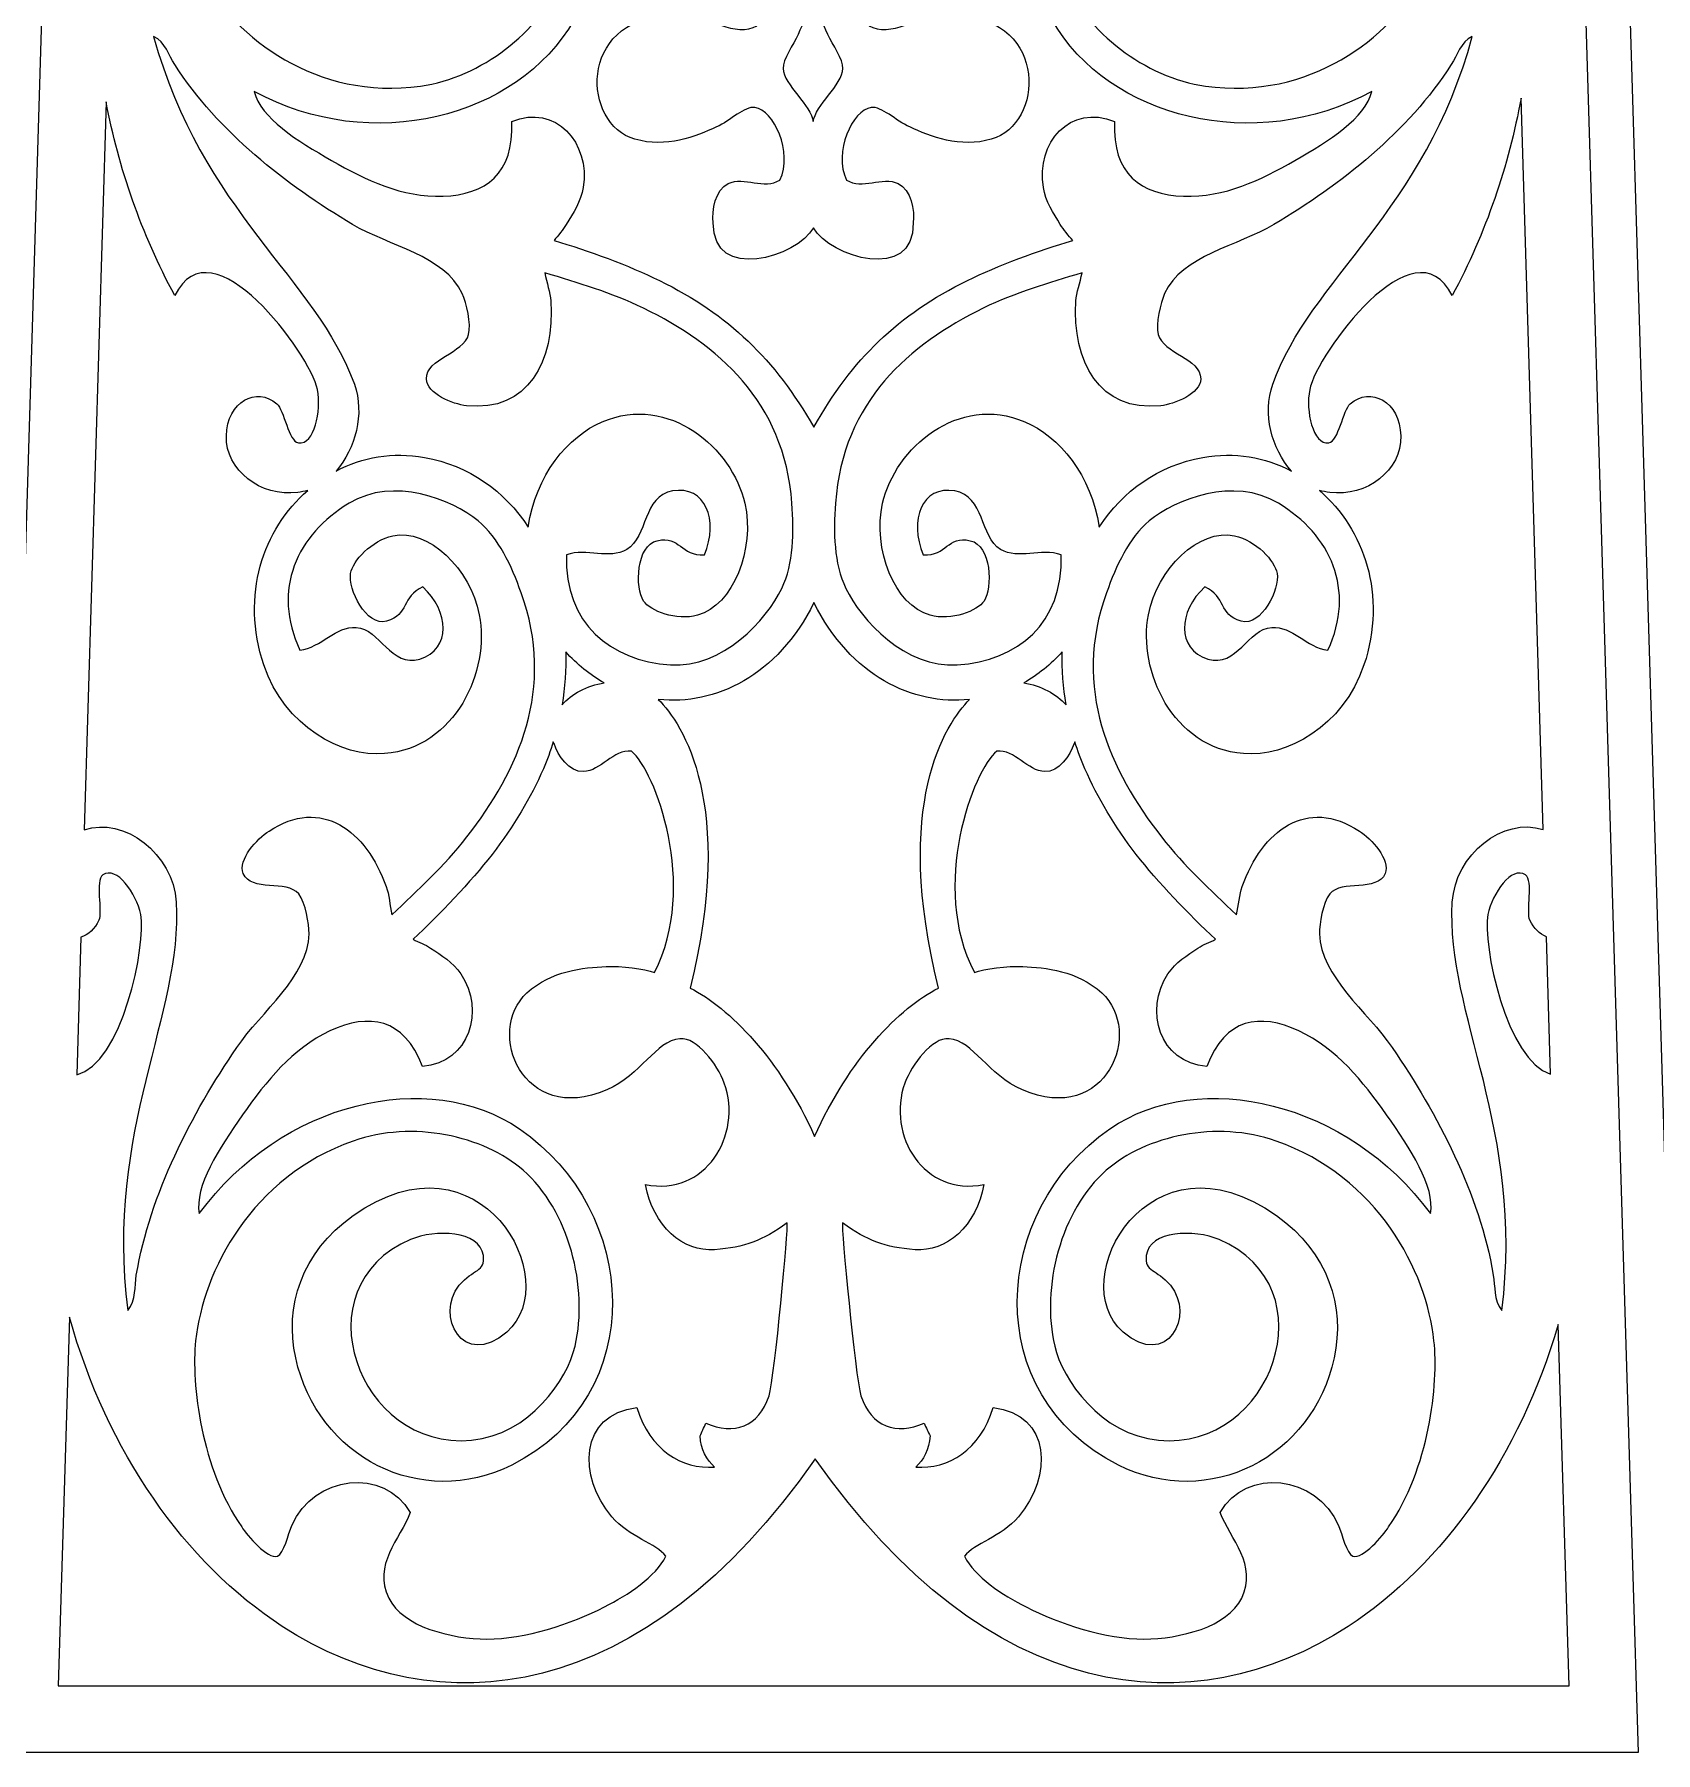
# Model space of a CAD drawing. Header units: millimetres. Extents: x -450 to 450, y -635 to 635.
# Drawn here: x -233.4 to -160.7, y 430.1 to 507.1 of the extents above; entities that cross this region are included whole.
import ezdxf

# ---------------------------------------------------------------- set-up
doc = ezdxf.new("R2010")
doc.units = ezdxf.units.MM
doc.header["$MEASUREMENT"] = 0
doc.layers.add('Camada 1', color=7, linetype='Continuous')

msp = doc.modelspace()

# ---------------------------------------------------------------- linework, layer by layer
at = {"layer": 'Camada 1', "color": 250, "lineweight": 20}
for points, knots in [([(-305.2894, 630.1801), (-305.2894, 630.1801), (-299.2439, 430.1057), (-299.2439, 430.1057), (-299.2439, 430.1057), (-299.2439, 430.1057), (-237.4341, 430.1057), (-237.4341, 430.1057), (-237.4341, 430.1057), (-237.4341, 430.1057), (-231.3886, 630.1801), (-231.3886, 630.1801), (-231.3886, 630.1801), (-231.3886, 630.1801), (-305.2894, 630.1801), (-305.2894, 630.1801)], [0, 0, 0, 0, 0.2, 0.2, 0.2, 0.2, 0.4, 0.4, 0.4, 0.4, 0.6, 0.6, 0.6, 0.6, 1, 1, 1, 1]), ([(-161.5333, 430.1057), (-161.5333, 430.1057), (-167.5788, 630.1801), (-167.5788, 630.1801), (-167.5788, 630.1801), (-167.5788, 630.1801), (-229.3886, 630.1801), (-229.3886, 630.1801), (-229.3886, 630.1801), (-229.3886, 630.1801), (-235.4341, 430.1057), (-235.4341, 430.1057), (-235.4341, 430.1057), (-235.4341, 430.1057), (-161.5333, 430.1057), (-161.5333, 430.1057)], [0, 0, 0, 0, 0.2, 0.2, 0.2, 0.2, 0.4, 0.4, 0.4, 0.4, 0.6, 0.6, 0.6, 0.6, 1, 1, 1, 1]), ([(-165.5788, 630.1801), (-165.5788, 630.1801), (-159.5333, 430.1057), (-159.5333, 430.1057), (-159.5333, 430.1057), (-159.5333, 430.1057), (-97.7235, 430.1057), (-97.7235, 430.1057), (-97.7235, 430.1057), (-97.7235, 430.1057), (-91.678, 630.1801), (-91.678, 630.1801), (-91.678, 630.1801), (-91.678, 630.1801), (-165.5788, 630.1801), (-165.5788, 630.1801)], [0, 0, 0, 0, 0.2, 0.2, 0.2, 0.2, 0.4, 0.4, 0.4, 0.4, 0.6, 0.6, 0.6, 0.6, 1, 1, 1, 1]), ([(-176.7436, 521.0355), (-176.4853, 518.6766), (-173.6053, 517.519), (-171.8423, 519.1353), (-171.8423, 519.1353), (-171.5459, 519.3974), (-171.052, 520.1182), (-170.7556, 520.0745), (-170.7556, 520.0745), (-170.2845, 520.0308), (-169.9122, 518.6111), (-169.8286, 518.1743), (-169.8286, 518.1743), (-169.2055, 515.0072), (-170.2465, 511.316), (-171.1584, 509.656), (-171.1584, 509.656), (-172.6478, 506.9914), (-176.2345, 504.152), (-180.9155, 504.8072), (-180.9155, 504.8072), (-183.6587, 505.1785), (-186.2423, 507.2753), (-187.215, 509.5032), (-187.215, 509.5032), (-188.3245, 512.0586), (-187.7469, 515.6188), (-186.1664, 517.6938), (-186.1664, 517.6938), (-185.2849, 518.8733), (-182.8076, 520.3366), (-180.4215, 519.3755), (-180.4215, 519.3755), (-175.733, 517.4753), (-176.2193, 509.6123), (-181.493, 509.9837), (-181.493, 509.9837), (-182.648, 510.071), (-184.4262, 511.0321), (-184.1222, 512.1241), (-184.1222, 512.1241), (-183.9171, 512.845), (-183.4687, 512.4736), (-182.6404, 512.845), (-182.6404, 512.845), (-181.1282, 513.5439), (-181.2802, 516.3396), (-183.7119, 515.7061), (-183.7119, 515.7061), (-186.9718, 514.8544), (-186.2879, 506.7947), (-179.616, 507.8214), (-179.616, 507.8214), (-176.888, 508.2582), (-175.2974, 510.116), (-174.8667, 512.4081), (-174.8667, 512.4081), (-174.0209, 516.9087), (-177.2301, 521.1626), (-181.5842, 521.1884), (-181.5842, 521.1884), (-188.2637, 521.2279), (-191.1209, 513.5439), (-187.7925, 507.7558), (-187.7925, 507.7558), (-185.2621, 503.3657), (-178.7042, 501.7057), (-173.4685, 504.567), (-173.4685, 504.567), (-173.742, 503.3657), (-175.3834, 502.3609), (-176.9184, 501.4655), (-176.9184, 501.4655), (-178.4534, 500.5918), (-180.0644, 499.8055), (-181.9033, 499.8709), (-181.9033, 499.8709), (-183.8031, 499.9365), (-185.1101, 500.8539), (-184.9961, 503.2127), (-184.9961, 503.2127), (-186.9794, 504.0427), (-188.522, 502.2518), (-188.1877, 500.2641), (-188.1877, 500.2641), (-188.0889, 499.6307), (-187.7393, 499.1065), (-187.4278, 498.6042), (-187.4278, 498.6042), (-187.2758, 498.3639), (-187.0706, 498.1018), (-186.8731, 497.8834), (-186.8731, 497.8834), (-188.3777, 497.4465), (-190.2485, 496.7513), (-191.592, 496.0924), (-191.592, 496.0924), (-194.7014, 494.5672), (-196.7669, 492.554), (-198.4767, 489.518), (-198.4767, 489.518), (-200.2169, 492.554), (-202.29, 494.5672), (-205.3993, 496.0924), (-205.3993, 496.0924), (-206.7429, 496.7513), (-208.6137, 497.4465), (-210.1183, 497.8834), (-210.1183, 497.8834), (-209.9283, 498.1018), (-209.7232, 498.3639), (-209.5712, 498.6042), (-209.5712, 498.6042), (-209.2596, 499.1065), (-208.9177, 499.6307), (-208.8113, 500.2641), (-208.8113, 500.2641), (-208.4921, 502.2518), (-210.0423, 504.0427), (-212.0181, 503.2127), (-212.0181, 503.2127), (-211.8965, 500.8539), (-213.2035, 499.9365), (-215.0956, 499.8709), (-215.0956, 499.8709), (-216.9346, 499.8055), (-218.5532, 500.5918), (-220.0882, 501.4655), (-220.0882, 501.4655), (-221.6307, 502.3609), (-223.2797, 503.3657), (-223.5533, 504.567), (-223.5533, 504.567), (-218.31, 501.7057), (-211.7597, 503.3657), (-209.2292, 507.7558), (-209.2292, 507.7558), (-205.9161, 513.5439), (-208.7961, 521.2279), (-215.4832, 521.1884), (-215.4832, 521.1884), (-219.8373, 521.1626), (-223.0313, 516.9087), (-222.1703, 512.4081), (-222.1703, 512.4081), (-221.7319, 510.1161), (-220.1414, 508.2582), (-217.4133, 507.8214), (-217.4133, 507.8214), (-210.7414, 506.7947), (-210.0727, 514.8544), (-213.3403, 515.7061), (-213.3403, 515.7061), (-215.7719, 516.3396), (-215.9087, 513.5439), (-214.4041, 512.845), (-214.4041, 512.845), (-213.5682, 512.4736), (-213.1275, 512.845), (-212.9147, 512.1241), (-212.9147, 512.1241), (-212.6108, 511.0321), (-214.3813, 510.071), (-215.5364, 509.9837), (-215.5364, 509.9837), (-220.8101, 509.6123), (-221.3116, 517.4753), (-216.6306, 519.3755), (-216.6306, 519.3755), (-214.2445, 520.3366), (-211.7749, 518.8733), (-210.8858, 517.6938), (-210.8858, 517.6938), (-209.2976, 515.6188), (-208.7125, 512.0586), (-209.8143, 509.5032), (-209.8143, 509.5032), (-210.7794, 507.2753), (-213.3631, 505.1785), (-216.1063, 504.8072), (-216.1063, 504.8072), (-220.7873, 504.152), (-224.3816, 506.9914), (-225.871, 509.656), (-225.871, 509.656), (-226.7904, 511.316), (-227.8391, 515.0072), (-227.2236, 518.1743), (-227.2236, 518.1743), (-227.14, 518.6111), (-226.7677, 520.0308), (-226.3041, 520.0745), (-226.3041, 520.0745), (-226.0002, 520.1182), (-225.5138, 519.3974), (-225.2175, 519.1353), (-225.2175, 519.1353), (-223.4469, 517.519), (-220.5669, 518.6766), (-220.3161, 521.0355), (-220.3161, 521.0355), (-221.19, 521.931), (-222.7022, 522.3679), (-222.6414, 524.0715), (-222.6414, 524.0715), (-222.5806, 525.5131), (-220.9012, 526.9984), (-219.503, 527.7191), (-219.503, 527.7191), (-218.0288, 528.5054), (-215.9239, 528.8548), (-214.3433, 528.833), (-214.3433, 528.833), (-213.2187, 528.833), (-211.8053, 528.6583), (-211.0378, 528.0467), (-211.0378, 528.0467), (-211.1974, 527.326), (-212.1396, 526.5178), (-212.4588, 525.3384), (-212.4588, 525.3384), (-213.0971, 523.0231), (-211.9497, 520.5114), (-209.5256, 521.4287), (-209.5256, 521.4287), (-209.9511, 524.6831), (-207.2079, 526.5178), (-204.6546, 525.4258), (-204.6546, 525.4258), (-202.8233, 524.6395), (-200.4144, 521.5597), (-199.8597, 519.5285), (-199.8597, 519.5285), (-199.5861, 518.5457), (-199.6697, 516.9948), (-199.8597, 516.2741), (-199.8597, 516.2741), (-201.1667, 516.4707), (-202.3902, 517.1914), (-203.6364, 516.6672), (-203.6364, 516.6672), (-204.9206, 516.1211), (-205.6653, 514.4613), (-205.2018, 512.6047), (-205.2018, 512.6047), (-203.0589, 514.352), (-200.422, 512.6265), (-200.2244, 510.1365), (-200.2244, 510.1365), (-200.1561, 509.241), (-200.4752, 507.7121), (-201.1971, 507.4282), (-201.1971, 507.4282), (-202.223, 507.0351), (-203.3784, 508.1111), (-205.0422, 507.996), (-205.0422, 507.996), (-209.0624, 507.718), (-208.8569, 503.1035), (-206.4936, 502.4264), (-206.4936, 502.4264), (-205.0954, 502.0114), (-203.7656, 502.5575), (-202.8385, 502.9725), (-202.8385, 502.9725), (-202.2078, 503.2564), (-201.5771, 503.9116), (-201.1135, 503.8462), (-201.1135, 503.8462), (-200.2776, 503.737), (-199.3962, 501.8368), (-199.9965, 500.5918), (-199.9965, 500.5918), (-200.6956, 500.155), (-201.5999, 500.7665), (-202.3142, 500.4389), (-202.3142, 500.4389), (-202.8917, 500.155), (-203.0513, 499.2376), (-202.9829, 498.6697), (-202.9829, 498.6697), (-203.0133, 495.9832), (-199.229, 497.1408), (-198.4919, 498.4513), (-198.4919, 498.4513), (-197.7624, 497.1408), (-193.9781, 495.9832), (-194.0161, 498.6697), (-194.0161, 498.6697), (-193.9477, 499.2376), (-194.1149, 500.155), (-194.6924, 500.4389), (-194.6924, 500.4389), (-195.4067, 500.7665), (-196.311, 500.155), (-197.0101, 500.5918), (-197.0101, 500.5918), (-197.6104, 501.8368), (-196.7441, 503.737), (-195.9006, 503.8462), (-195.9006, 503.8462), (-195.4371, 503.9116), (-194.814, 503.2564), (-194.1757, 502.9725), (-194.1757, 502.9725), (-193.2486, 502.5575), (-191.9112, 502.0114), (-190.5206, 502.4264), (-190.5206, 502.4264), (-188.1573, 503.1035), (-187.9594, 507.718), (-191.9796, 507.996), (-191.9796, 507.996), (-193.6433, 508.1111), (-194.8064, 507.0351), (-195.8322, 507.4282), (-195.8322, 507.4282), (-196.5465, 507.7121), (-196.8733, 509.241), (-196.8049, 510.1365), (-196.8049, 510.1365), (-196.6225, 512.6265), (-193.9857, 514.352), (-191.8428, 512.6047), (-191.8428, 512.6047), (-191.3792, 514.4613), (-192.1315, 516.1211), (-193.4158, 516.6672), (-193.4158, 516.6672), (-194.6696, 517.1914), (-195.8854, 516.4707), (-197.1849, 516.2741), (-197.1849, 516.2741), (-197.39, 516.9948), (-197.466, 518.5457), (-197.1925, 519.5285), (-197.1925, 519.5285), (-196.6529, 521.5597), (-194.2517, 524.6395), (-192.4203, 525.4258), (-192.4203, 525.4258), (-189.8595, 526.5178), (-187.1238, 524.6831), (-187.5342, 521.4287), (-187.5342, 521.4287), (-185.1025, 520.5114), (-183.9627, 523.0231), (-184.6162, 525.3384), (-184.6162, 525.3384), (-184.9353, 526.5178), (-185.8852, 527.326), (-186.0448, 528.0467), (-186.0448, 528.0467), (-185.2849, 528.6583), (-183.8639, 528.833), (-182.7392, 528.833), (-182.7392, 528.833), (-181.1586, 528.8548), (-179.0537, 528.5054), (-177.5719, 527.7191), (-177.5719, 527.7191), (-176.1813, 526.9984), (-174.4867, 525.5131), (-174.4259, 524.0715), (-174.4259, 524.0715), (-174.3652, 522.3679), (-175.8773, 521.931), (-176.7436, 521.0355)], [0, 0, 0, 0, 0.0107527, 0.0107527, 0.0107527, 0.0107527, 0.0215054, 0.0215054, 0.0215054, 0.0215054, 0.0322581, 0.0322581, 0.0322581, 0.0322581, 0.0430108, 0.0430108, 0.0430108, 0.0430108, 0.0537634, 0.0537634, 0.0537634, 0.0537634, 0.0645161, 0.0645161, 0.0645161, 0.0645161, 0.0752688, 0.0752688, 0.0752688, 0.0752688, 0.0860215, 0.0860215, 0.0860215, 0.0860215, 0.0967742, 0.0967742, 0.0967742, 0.0967742, 0.1075269, 0.1075269, 0.1075269, 0.1075269, 0.1182796, 0.1182796, 0.1182796, 0.1182796, 0.1290323, 0.1290323, 0.1290323, 0.1290323, 0.1397849, 0.1397849, 0.1397849, 0.1397849, 0.1505376, 0.1505376, 0.1505376, 0.1505376, 0.1612903, 0.1612903, 0.1612903, 0.1612903, 0.172043, 0.172043, 0.172043, 0.172043, 0.1827957, 0.1827957, 0.1827957, 0.1827957, 0.1935484, 0.1935484, 0.1935484, 0.1935484, 0.2043011, 0.2043011, 0.2043011, 0.2043011, 0.2150538, 0.2150538, 0.2150538, 0.2150538, 0.2258065, 0.2258065, 0.2258065, 0.2258065, 0.2365591, 0.2365591, 0.2365591, 0.2365591, 0.2473118, 0.2473118, 0.2473118, 0.2473118, 0.2580645, 0.2580645, 0.2580645, 0.2580645, 0.2688172, 0.2688172, 0.2688172, 0.2688172, 0.2795699, 0.2795699, 0.2795699, 0.2795699, 0.2903226, 0.2903226, 0.2903226, 0.2903226, 0.3010753, 0.3010753, 0.3010753, 0.3010753, 0.311828, 0.311828, 0.311828, 0.311828, 0.3225806, 0.3225806, 0.3225806, 0.3225806, 0.3333333, 0.3333333, 0.3333333, 0.3333333, 0.344086, 0.344086, 0.344086, 0.344086, 0.3548387, 0.3548387, 0.3548387, 0.3548387, 0.3655914, 0.3655914, 0.3655914, 0.3655914, 0.3763441, 0.3763441, 0.3763441, 0.3763441, 0.3870968, 0.3870968, 0.3870968, 0.3870968, 0.3978495, 0.3978495, 0.3978495, 0.3978495, 0.4086022, 0.4086022, 0.4086022, 0.4086022, 0.4193548, 0.4193548, 0.4193548, 0.4193548, 0.4301075, 0.4301075, 0.4301075, 0.4301075, 0.4408602, 0.4408602, 0.4408602, 0.4408602, 0.4516129, 0.4516129, 0.4516129, 0.4516129, 0.4623656, 0.4623656, 0.4623656, 0.4623656, 0.4731183, 0.4731183, 0.4731183, 0.4731183, 0.483871, 0.483871, 0.483871, 0.483871, 0.4946237, 0.4946237, 0.4946237, 0.4946237, 0.5053763, 0.5053763, 0.5053763, 0.5053763, 0.516129, 0.516129, 0.516129, 0.516129, 0.5268817, 0.5268817, 0.5268817, 0.5268817, 0.5376344, 0.5376344, 0.5376344, 0.5376344, 0.5483871, 0.5483871, 0.5483871, 0.5483871, 0.5591398, 0.5591398, 0.5591398, 0.5591398, 0.5698925, 0.5698925, 0.5698925, 0.5698925, 0.5806452, 0.5806452, 0.5806452, 0.5806452, 0.5913978, 0.5913978, 0.5913978, 0.5913978, 0.6021505, 0.6021505, 0.6021505, 0.6021505, 0.6129032, 0.6129032, 0.6129032, 0.6129032, 0.6236559, 0.6236559, 0.6236559, 0.6236559, 0.6344086, 0.6344086, 0.6344086, 0.6344086, 0.6451613, 0.6451613, 0.6451613, 0.6451613, 0.655914, 0.655914, 0.655914, 0.655914, 0.6666667, 0.6666667, 0.6666667, 0.6666667, 0.6774194, 0.6774194, 0.6774194, 0.6774194, 0.688172, 0.688172, 0.688172, 0.688172, 0.6989247, 0.6989247, 0.6989247, 0.6989247, 0.7096774, 0.7096774, 0.7096774, 0.7096774, 0.7204301, 0.7204301, 0.7204301, 0.7204301, 0.7311828, 0.7311828, 0.7311828, 0.7311828, 0.7419355, 0.7419355, 0.7419355, 0.7419355, 0.7526882, 0.7526882, 0.7526882, 0.7526882, 0.7634409, 0.7634409, 0.7634409, 0.7634409, 0.7741935, 0.7741935, 0.7741935, 0.7741935, 0.7849462, 0.7849462, 0.7849462, 0.7849462, 0.7956989, 0.7956989, 0.7956989, 0.7956989, 0.8064516, 0.8064516, 0.8064516, 0.8064516, 0.8172043, 0.8172043, 0.8172043, 0.8172043, 0.827957, 0.827957, 0.827957, 0.827957, 0.8387097, 0.8387097, 0.8387097, 0.8387097, 0.8494624, 0.8494624, 0.8494624, 0.8494624, 0.8602151, 0.8602151, 0.8602151, 0.8602151, 0.8709677, 0.8709677, 0.8709677, 0.8709677, 0.8817204, 0.8817204, 0.8817204, 0.8817204, 0.8924731, 0.8924731, 0.8924731, 0.8924731, 0.9032258, 0.9032258, 0.9032258, 0.9032258, 0.9139785, 0.9139785, 0.9139785, 0.9139785, 0.9247312, 0.9247312, 0.9247312, 0.9247312, 0.9354839, 0.9354839, 0.9354839, 0.9354839, 0.9462366, 0.9462366, 0.9462366, 0.9462366, 0.9569892, 0.9569892, 0.9569892, 0.9569892, 0.9677419, 0.9677419, 0.9677419, 0.9677419, 0.9784946, 0.9784946, 0.9784946, 0.9784946, 1, 1, 1, 1]), ([(-199.8521, 505.5935), (-199.8673, 506.0085), (-199.3886, 506.6638), (-199.1834, 507.1225), (-199.1834, 507.1225), (-198.9478, 507.6247), (-198.8034, 508.1053), (-198.5071, 508.5421), (-198.5071, 508.5421), (-198.2183, 508.1053), (-198.0815, 507.6247), (-197.846, 507.1225), (-197.846, 507.1225), (-197.6332, 506.6638), (-197.1545, 506.0085), (-197.1697, 505.5935), (-197.1697, 505.5935), (-197.2001, 504.8509), (-198.4235, 503.9335), (-198.4995, 503.2127), (-198.4995, 503.2127), (-198.5907, 503.9335), (-199.8217, 504.8509), (-199.8521, 505.5935)], [0, 0, 0, 0, 0.1428571, 0.1428571, 0.1428571, 0.1428571, 0.2857143, 0.2857143, 0.2857143, 0.2857143, 0.4285714, 0.4285714, 0.4285714, 0.4285714, 0.5714286, 0.5714286, 0.5714286, 0.5714286, 0.7142857, 0.7142857, 0.7142857, 0.7142857, 1, 1, 1, 1]), ([(-219.1459, 498.6042), (-217.5273, 497.6431), (-215.0196, 497.2063), (-214.237, 495.5026), (-214.237, 495.5026), (-214.0394, 495.0876), (-213.8266, 494.1485), (-213.9482, 493.668), (-213.9482, 493.668), (-214.161, 492.838), (-215.8555, 492.5977), (-215.8403, 491.6804), (-215.8403, 491.6804), (-215.8175, 491.0032), (-214.6549, 490.5446), (-214.047, 490.4791), (-214.047, 490.4791), (-211.2886, 490.1733), (-210.0803, 492.4885), (-210.2627, 495.175), (-210.2627, 495.175), (-210.2855, 495.5463), (-210.4527, 496.005), (-210.5363, 496.4419), (-210.5363, 496.4419), (-209.0165, 495.9613), (-207.5739, 495.5651), (-206.1061, 494.8474), (-206.1061, 494.8474), (-202.7942, 493.2281), (-199.7989, 490.6975), (-199.457, 486.1107), (-199.457, 486.1107), (-199.3658, 484.8003), (-199.3658, 483.4242), (-199.9129, 482.2885), (-199.9129, 482.2885), (-200.5892, 480.8687), (-202.5725, 478.7065), (-204.8978, 478.8593), (-204.8978, 478.8593), (-207.6182, 479.0559), (-209.6396, 480.7159), (-209.5636, 483.7955), (-209.5636, 483.7955), (-208.6365, 484.1231), (-207.6638, 483.5553), (-206.8584, 484.0357), (-206.8584, 484.0357), (-205.9085, 484.6037), (-206.1516, 486.4383), (-204.8066, 486.6568), (-204.8066, 486.6568), (-203.3324, 486.9189), (-202.7245, 485.3463), (-203.378, 483.7955), (-203.378, 483.7955), (-204.4419, 483.73), (-204.4647, 484.6692), (-205.4905, 484.4289), (-205.4905, 484.4289), (-206.4404, 484.2324), (-206.4936, 482.3103), (-206.1061, 481.7206), (-206.1061, 481.7206), (-205.8173, 481.2837), (-204.6319, 480.825), (-203.6896, 481.0872), (-203.6896, 481.0872), (-202.0938, 481.524), (-201.0983, 484.0576), (-201.5695, 486.1107), (-201.5695, 486.1107), (-202.1394, 488.5788), (-204.9586, 491.0251), (-207.9602, 489.7583), (-207.9602, 489.7583), (-209.48, 489.1249), (-210.9618, 487.3338), (-211.2734, 485.0405), (-211.2734, 485.0405), (-212.3448, 486.6568), (-213.9191, 487.8056), (-215.9315, 488.1638), (-215.9315, 488.1638), (-217.3537, 488.417), (-218.7203, 488.1638), (-219.8906, 487.5523), (-219.8906, 487.5523), (-219.0167, 488.557), (-218.5988, 490.1077), (-219.0699, 491.4401), (-219.0699, 491.4401), (-220.7493, 496.1361), (-225.9166, 499.1939), (-228.0671, 507.0351), (-228.0671, 507.0351), (-227.5351, 506.7729), (-227.3908, 506.1832), (-227.1172, 505.7682), (-227.1172, 505.7682), (-225.1719, 502.754), (-222.1475, 500.3733), (-219.1459, 498.6042)], [0, 0, 0, 0, 0.037037, 0.037037, 0.037037, 0.037037, 0.0740741, 0.0740741, 0.0740741, 0.0740741, 0.1111111, 0.1111111, 0.1111111, 0.1111111, 0.1481481, 0.1481481, 0.1481481, 0.1481481, 0.1851852, 0.1851852, 0.1851852, 0.1851852, 0.2222222, 0.2222222, 0.2222222, 0.2222222, 0.2592593, 0.2592593, 0.2592593, 0.2592593, 0.2962963, 0.2962963, 0.2962963, 0.2962963, 0.3333333, 0.3333333, 0.3333333, 0.3333333, 0.3703704, 0.3703704, 0.3703704, 0.3703704, 0.4074074, 0.4074074, 0.4074074, 0.4074074, 0.4444444, 0.4444444, 0.4444444, 0.4444444, 0.4814815, 0.4814815, 0.4814815, 0.4814815, 0.5185185, 0.5185185, 0.5185185, 0.5185185, 0.5555556, 0.5555556, 0.5555556, 0.5555556, 0.5925926, 0.5925926, 0.5925926, 0.5925926, 0.6296296, 0.6296296, 0.6296296, 0.6296296, 0.6666667, 0.6666667, 0.6666667, 0.6666667, 0.7037037, 0.7037037, 0.7037037, 0.7037037, 0.7407407, 0.7407407, 0.7407407, 0.7407407, 0.7777778, 0.7777778, 0.7777778, 0.7777778, 0.8148148, 0.8148148, 0.8148148, 0.8148148, 0.8518519, 0.8518519, 0.8518519, 0.8518519, 0.8888889, 0.8888889, 0.8888889, 0.8888889, 0.9259259, 0.9259259, 0.9259259, 0.9259259, 1, 1, 1, 1]), ([(-177.8531, 498.6042), (-174.8591, 500.3733), (-171.8423, 502.754), (-169.9046, 505.7682), (-169.9046, 505.7682), (-169.631, 506.1832), (-169.4942, 506.7729), (-168.9623, 507.0351), (-168.9623, 507.0351), (-171.0824, 499.1939), (-176.2421, 496.1361), (-177.9063, 491.4401), (-177.9063, 491.4401), (-178.3774, 490.1077), (-177.9519, 488.557), (-177.0704, 487.5523), (-177.0704, 487.5523), (-178.2482, 488.1638), (-179.6148, 488.417), (-181.0371, 488.1638), (-181.0371, 488.1638), (-183.0495, 487.8056), (-184.6238, 486.6568), (-185.6876, 485.0405), (-185.6876, 485.0405), (-186.0068, 487.3338), (-187.4962, 489.1249), (-189.016, 489.7583), (-189.016, 489.7583), (-192.0024, 491.0251), (-194.8292, 488.5788), (-195.3915, 486.1107), (-195.3915, 486.1107), (-195.855, 484.0576), (-194.8596, 481.524), (-193.2562, 481.0872), (-193.2562, 481.0872), (-192.3215, 480.825), (-191.1361, 481.2837), (-190.8473, 481.7206), (-190.8473, 481.7206), (-190.4598, 482.3103), (-190.513, 484.2324), (-191.4628, 484.4289), (-191.4628, 484.4289), (-192.4963, 484.6692), (-192.5115, 483.73), (-193.5678, 483.7955), (-193.5678, 483.7955), (-194.2289, 485.3463), (-193.6285, 486.9189), (-192.1619, 486.6568), (-192.1619, 486.6568), (-190.8093, 486.4383), (-191.0525, 484.6037), (-190.1026, 484.0357), (-190.1026, 484.0357), (-189.2971, 483.5553), (-188.3169, 484.1231), (-187.3822, 483.7955), (-187.3822, 483.7955), (-187.3062, 480.7159), (-189.3199, 479.0559), (-192.048, 478.8593), (-192.048, 478.8593), (-194.3656, 478.7065), (-196.3642, 480.8687), (-197.0405, 482.2885), (-197.0405, 482.2885), (-197.5876, 483.4242), (-197.5952, 484.8003), (-197.504, 486.1107), (-197.504, 486.1107), (-197.1697, 490.6975), (-194.19, 493.229), (-190.8853, 494.8474), (-190.8853, 494.8474), (-189.4179, 495.566), (-187.9749, 495.9613), (-186.4551, 496.4419), (-186.4551, 496.4419), (-186.5387, 496.005), (-186.7059, 495.5463), (-186.7287, 495.175), (-186.7287, 495.175), (-186.9035, 492.4885), (-185.68, 490.1733), (-182.9292, 490.4791), (-182.9292, 490.4791), (-182.3213, 490.5446), (-181.1434, 491.0032), (-181.1358, 491.6804), (-181.1358, 491.6804), (-181.1206, 492.5977), (-182.8228, 492.838), (-183.0356, 493.668), (-183.0356, 493.668), (-183.1648, 494.1485), (-182.9368, 495.0876), (-182.7544, 495.5026), (-182.7544, 495.5026), (-181.9869, 497.2063), (-179.4717, 497.6431), (-177.8531, 498.6042)], [0, 0, 0, 0, 0.037037, 0.037037, 0.037037, 0.037037, 0.0740741, 0.0740741, 0.0740741, 0.0740741, 0.1111111, 0.1111111, 0.1111111, 0.1111111, 0.1481481, 0.1481481, 0.1481481, 0.1481481, 0.1851852, 0.1851852, 0.1851852, 0.1851852, 0.2222222, 0.2222222, 0.2222222, 0.2222222, 0.2592593, 0.2592593, 0.2592593, 0.2592593, 0.2962963, 0.2962963, 0.2962963, 0.2962963, 0.3333333, 0.3333333, 0.3333333, 0.3333333, 0.3703704, 0.3703704, 0.3703704, 0.3703704, 0.4074074, 0.4074074, 0.4074074, 0.4074074, 0.4444444, 0.4444444, 0.4444444, 0.4444444, 0.4814815, 0.4814815, 0.4814815, 0.4814815, 0.5185185, 0.5185185, 0.5185185, 0.5185185, 0.5555556, 0.5555556, 0.5555556, 0.5555556, 0.5925926, 0.5925926, 0.5925926, 0.5925926, 0.6296296, 0.6296296, 0.6296296, 0.6296296, 0.6666667, 0.6666667, 0.6666667, 0.6666667, 0.7037037, 0.7037037, 0.7037037, 0.7037037, 0.7407407, 0.7407407, 0.7407407, 0.7407407, 0.7777778, 0.7777778, 0.7777778, 0.7777778, 0.8148148, 0.8148148, 0.8148148, 0.8148148, 0.8518519, 0.8518519, 0.8518519, 0.8518519, 0.8888889, 0.8888889, 0.8888889, 0.8888889, 0.9259259, 0.9259259, 0.9259259, 0.9259259, 1, 1, 1, 1]), ([(-221.5092, 479.5146), (-222.7782, 482.2448), (-221.6459, 484.6911), (-219.3055, 486.1107), (-219.3055, 486.1107), (-217.3069, 487.312), (-214.6929, 486.2855), (-213.5226, 485.3244), (-213.5226, 485.3244), (-212.588, 484.5381), (-212.0332, 483.315), (-211.5925, 482.0919), (-211.5925, 482.0919), (-210.0423, 477.8109), (-211.6967, 474.1392), (-214.0242, 471.1492), (-214.0242, 471.1492), (-215.0629, 469.8147), (-216.2127, 468.7903), (-217.3829, 467.6546), (-217.3829, 467.6546), (-217.4817, 468.0914), (-217.5121, 468.5718), (-217.6413, 468.9214), (-217.6413, 468.9214), (-218.538, 471.4331), (-220.5441, 472.9621), (-222.8922, 471.4114), (-222.8922, 471.4114), (-223.4241, 471.0837), (-224.298, 470.1227), (-224.0472, 469.5111), (-224.0472, 469.5111), (-223.7053, 468.6592), (-222.0867, 469.249), (-221.5624, 468.5937), (-221.5624, 468.5937), (-221.2508, 468.2005), (-221.0988, 467.2614), (-221.0988, 466.8027), (-221.0988, 466.8027), (-221.1292, 464.9024), (-223.2341, 463.3299), (-224.336, 461.7136), (-224.336, 461.7136), (-226.3801, 458.7213), (-228.2191, 455.1612), (-228.8422, 451.5135), (-228.8422, 451.5135), (-228.9334, 451.0112), (-228.8346, 450.3996), (-229.2221, 449.9191), (-229.2221, 449.9191), (-230.2708, 458.0442), (-226.7601, 463.1989), (-227.0564, 468.2224), (-227.0564, 468.2224), (-227.1849, 470.3945), (-229.3874, 472.091), (-231.183, 471.4653), (-231.183, 471.4653), (-231.183, 471.4653), (-230.1968, 504.1058), (-230.1968, 504.1058), (-230.1968, 504.1058), (-229.6321, 501.139), (-228.6191, 498.1888), (-227.1172, 495.4152), (-227.1172, 495.4152), (-225.4682, 498.8226), (-221.0456, 492.7943), (-220.7265, 491.1999), (-220.7265, 491.1999), (-220.5365, 490.2606), (-220.8557, 488.7099), (-221.5776, 488.8191), (-221.5776, 488.8191), (-222.0107, 488.8627), (-222.2235, 490.3043), (-222.5426, 490.5664), (-222.5426, 490.5664), (-223.4469, 491.3527), (-224.7691, 490.6756), (-224.8071, 489.1249), (-224.8071, 489.1249), (-224.8451, 487.596), (-223.2645, 486.3729), (-221.608, 486.5912), (-221.608, 486.5912), (-221.4484, 486.6131), (-221.304, 486.6349), (-221.1596, 486.6786), (-221.1596, 486.6786), (-223.1505, 484.9531), (-224.1764, 481.9826), (-223.1277, 478.8593), (-223.1277, 478.8593), (-222.1779, 476.0854), (-219.6398, 474.7094), (-217.7173, 474.8841), (-217.7173, 474.8841), (-214.5333, 475.1244), (-212.9755, 478.6191), (-213.4695, 481.109), (-213.4695, 481.109), (-213.8646, 483.1622), (-215.7567, 484.9968), (-217.3449, 484.6474), (-217.3449, 484.6474), (-218.2872, 484.4507), (-219.1535, 483.5116), (-219.2371, 482.9655), (-219.2371, 482.9655), (-219.3587, 482.2666), (-218.5456, 480.563), (-217.6261, 480.825), (-217.6261, 480.825), (-216.6154, 481.0872), (-216.965, 481.939), (-215.9999, 482.354), (-215.9999, 482.354), (-214.8069, 481.2619), (-214.7157, 479.58), (-216.1367, 479.1215), (-216.1367, 479.1215), (-217.4209, 478.7282), (-217.93, 480.4756), (-218.9863, 480.5411), (-218.9863, 480.5411), (-219.8982, 480.6067), (-220.5517, 479.6456), (-221.5092, 479.5146)], [0, 0, 0, 0, 0.0294118, 0.0294118, 0.0294118, 0.0294118, 0.0588235, 0.0588235, 0.0588235, 0.0588235, 0.0882353, 0.0882353, 0.0882353, 0.0882353, 0.1176471, 0.1176471, 0.1176471, 0.1176471, 0.1470588, 0.1470588, 0.1470588, 0.1470588, 0.1764706, 0.1764706, 0.1764706, 0.1764706, 0.2058824, 0.2058824, 0.2058824, 0.2058824, 0.2352941, 0.2352941, 0.2352941, 0.2352941, 0.2647059, 0.2647059, 0.2647059, 0.2647059, 0.2941176, 0.2941176, 0.2941176, 0.2941176, 0.3235294, 0.3235294, 0.3235294, 0.3235294, 0.3529412, 0.3529412, 0.3529412, 0.3529412, 0.3823529, 0.3823529, 0.3823529, 0.3823529, 0.4117647, 0.4117647, 0.4117647, 0.4117647, 0.4411765, 0.4411765, 0.4411765, 0.4411765, 0.4705882, 0.4705882, 0.4705882, 0.4705882, 0.5, 0.5, 0.5, 0.5, 0.5294118, 0.5294118, 0.5294118, 0.5294118, 0.5588235, 0.5588235, 0.5588235, 0.5588235, 0.5882353, 0.5882353, 0.5882353, 0.5882353, 0.6176471, 0.6176471, 0.6176471, 0.6176471, 0.6470588, 0.6470588, 0.6470588, 0.6470588, 0.6764706, 0.6764706, 0.6764706, 0.6764706, 0.7058824, 0.7058824, 0.7058824, 0.7058824, 0.7352941, 0.7352941, 0.7352941, 0.7352941, 0.7647059, 0.7647059, 0.7647059, 0.7647059, 0.7941176, 0.7941176, 0.7941176, 0.7941176, 0.8235294, 0.8235294, 0.8235294, 0.8235294, 0.8529412, 0.8529412, 0.8529412, 0.8529412, 0.8823529, 0.8823529, 0.8823529, 0.8823529, 0.9117647, 0.9117647, 0.9117647, 0.9117647, 0.9411765, 0.9411765, 0.9411765, 0.9411765, 1, 1, 1, 1]), ([(-169.8666, 495.4152), (-168.3431, 498.2401), (-167.3263, 501.2481), (-166.7756, 504.2704), (-166.7756, 504.2704), (-166.7756, 504.2704), (-165.7848, 471.4807), (-165.7848, 471.4807), (-165.7848, 471.4807), (-167.5719, 472.063), (-169.7316, 470.3764), (-169.859, 468.2224), (-169.859, 468.2224), (-170.1401, 463.1989), (-166.6066, 458.0442), (-167.6401, 449.9191), (-167.6401, 449.9191), (-168.02, 450.3996), (-167.9288, 451.0112), (-168.02, 451.5135), (-168.02, 451.5135), (-168.6507, 455.1612), (-170.5049, 458.7213), (-172.5566, 461.7136), (-172.5566, 461.7136), (-173.6585, 463.3299), (-175.771, 464.9024), (-175.809, 466.8027), (-175.809, 466.8027), (-175.8166, 467.2614), (-175.6646, 468.2005), (-175.353, 468.5937), (-175.353, 468.5937), (-174.8363, 469.249), (-173.2101, 468.6592), (-172.8682, 469.5111), (-172.8682, 469.5111), (-172.6174, 470.1227), (-173.4989, 471.0837), (-174.0232, 471.4114), (-174.0232, 471.4114), (-176.3789, 472.9621), (-178.3774, 471.4331), (-179.2817, 468.9214), (-179.2817, 468.9214), (-179.4033, 468.5718), (-179.4261, 468.0914), (-179.5325, 467.6546), (-179.5325, 467.6546), (-180.7103, 468.7903), (-181.8511, 469.8161), (-182.8912, 471.1492), (-182.8912, 471.1492), (-185.225, 474.1406), (-186.9035, 477.8109), (-185.3609, 482.0919), (-185.3609, 482.0919), (-184.9125, 483.315), (-184.3654, 484.5381), (-183.4383, 485.3244), (-183.4383, 485.3244), (-182.2681, 486.2855), (-179.654, 487.312), (-177.6555, 486.1107), (-177.6555, 486.1107), (-175.315, 484.6911), (-174.1752, 482.2448), (-175.4366, 479.5146), (-175.4366, 479.5146), (-176.3941, 479.6456), (-177.04, 480.6067), (-177.9519, 480.5411), (-177.9519, 480.5411), (-179.0233, 480.4756), (-179.5173, 478.7282), (-180.8167, 479.1215), (-180.8167, 479.1215), (-182.2301, 479.58), (-182.1465, 481.2619), (-180.9535, 482.354), (-180.9535, 482.354), (-179.9884, 481.939), (-180.3303, 481.0872), (-179.3273, 480.825), (-179.3273, 480.825), (-178.3926, 480.563), (-177.5947, 482.2666), (-177.7087, 482.9655), (-177.7087, 482.9655), (-177.7999, 483.5116), (-178.6662, 484.4507), (-179.616, 484.6474), (-179.616, 484.6474), (-181.2042, 484.9968), (-183.0888, 483.1622), (-183.4763, 481.109), (-183.4763, 481.109), (-183.9627, 478.6191), (-182.3973, 475.1244), (-179.2209, 474.8841), (-179.2209, 474.8841), (-177.2908, 474.7094), (-174.7603, 476.0854), (-173.818, 478.8593), (-173.818, 478.8593), (-172.777, 481.9826), (-173.8104, 484.9531), (-175.809, 486.6786), (-175.809, 486.6786), (-175.6646, 486.6349), (-175.5126, 486.6131), (-175.353, 486.5912), (-175.353, 486.5912), (-173.6964, 486.3729), (-172.1159, 487.596), (-172.1691, 489.1249), (-172.1691, 489.1249), (-172.1994, 490.6756), (-173.5293, 491.3527), (-174.4335, 490.5664), (-174.4335, 490.5664), (-174.7527, 490.3043), (-174.9579, 488.8627), (-175.391, 488.8191), (-175.391, 488.8191), (-176.1129, 488.7099), (-176.4397, 490.2606), (-176.2497, 491.1999), (-176.2497, 491.1999), (-175.9381, 492.7943), (-171.5307, 498.8226), (-169.8666, 495.4152)], [0, 0, 0, 0, 0.0294118, 0.0294118, 0.0294118, 0.0294118, 0.0588235, 0.0588235, 0.0588235, 0.0588235, 0.0882353, 0.0882353, 0.0882353, 0.0882353, 0.1176471, 0.1176471, 0.1176471, 0.1176471, 0.1470588, 0.1470588, 0.1470588, 0.1470588, 0.1764706, 0.1764706, 0.1764706, 0.1764706, 0.2058824, 0.2058824, 0.2058824, 0.2058824, 0.2352941, 0.2352941, 0.2352941, 0.2352941, 0.2647059, 0.2647059, 0.2647059, 0.2647059, 0.2941176, 0.2941176, 0.2941176, 0.2941176, 0.3235294, 0.3235294, 0.3235294, 0.3235294, 0.3529412, 0.3529412, 0.3529412, 0.3529412, 0.3823529, 0.3823529, 0.3823529, 0.3823529, 0.4117647, 0.4117647, 0.4117647, 0.4117647, 0.4411765, 0.4411765, 0.4411765, 0.4411765, 0.4705882, 0.4705882, 0.4705882, 0.4705882, 0.5, 0.5, 0.5, 0.5, 0.5294118, 0.5294118, 0.5294118, 0.5294118, 0.5588235, 0.5588235, 0.5588235, 0.5588235, 0.5882353, 0.5882353, 0.5882353, 0.5882353, 0.6176471, 0.6176471, 0.6176471, 0.6176471, 0.6470588, 0.6470588, 0.6470588, 0.6470588, 0.6764706, 0.6764706, 0.6764706, 0.6764706, 0.7058824, 0.7058824, 0.7058824, 0.7058824, 0.7352941, 0.7352941, 0.7352941, 0.7352941, 0.7647059, 0.7647059, 0.7647059, 0.7647059, 0.7941176, 0.7941176, 0.7941176, 0.7941176, 0.8235294, 0.8235294, 0.8235294, 0.8235294, 0.8529412, 0.8529412, 0.8529412, 0.8529412, 0.8823529, 0.8823529, 0.8823529, 0.8823529, 0.9117647, 0.9117647, 0.9117647, 0.9117647, 0.9411765, 0.9411765, 0.9411765, 0.9411765, 1, 1, 1, 1]), ([(-198.4691, 481.655), (-196.8277, 478.3569), (-194.0389, 477.0465), (-191.4932, 477.3086), (-191.4932, 477.3086), (-192.5723, 476.2384), (-194.9432, 472.6125), (-192.8838, 464.3783), (-192.8838, 464.3783), (-194.6316, 463.5046), (-196.9113, 461.1676), (-198.4387, 457.7166), (-198.4387, 457.7166), (-199.9813, 461.1676), (-202.2686, 463.5046), (-204.0163, 464.3783), (-204.0163, 464.3783), (-201.9798, 472.6125), (-204.3583, 476.2384), (-205.4449, 477.3086), (-205.4449, 477.3086), (-202.8917, 477.0465), (-200.1105, 478.3569), (-198.4691, 481.655)], [0, 0, 0, 0, 0.1428571, 0.1428571, 0.1428571, 0.1428571, 0.2857143, 0.2857143, 0.2857143, 0.2857143, 0.4285714, 0.4285714, 0.4285714, 0.4285714, 0.5714286, 0.5714286, 0.5714286, 0.5714286, 0.7142857, 0.7142857, 0.7142857, 0.7142857, 1, 1, 1, 1]), ([(-209.594, 479.4491), (-209.1, 478.8811), (-208.5073, 478.4225), (-207.869, 478.0512), (-207.869, 478.0512), (-208.249, 478.0075), (-208.6152, 477.8797), (-208.9481, 477.7017), (-208.9481, 477.7017), (-209.2686, 477.5303), (-209.5484, 477.3086), (-209.7612, 477.0683), (-209.7612, 477.0683), (-209.632, 477.8546), (-209.5788, 478.6628), (-209.594, 479.4491)], [0, 0, 0, 0, 0.2, 0.2, 0.2, 0.2, 0.4, 0.4, 0.4, 0.4, 0.6, 0.6, 0.6, 0.6, 1, 1, 1, 1]), ([(-189.0692, 478.0512), (-188.4308, 478.4225), (-187.8457, 478.8811), (-187.3442, 479.4491), (-187.3442, 479.4491), (-187.3594, 478.6628), (-187.3062, 477.8546), (-187.1694, 477.0683), (-187.1694, 477.0683), (-187.3898, 477.3086), (-187.6703, 477.5287), (-187.9901, 477.7017), (-187.9901, 477.7017), (-188.3161, 477.8781), (-188.6892, 478.0075), (-189.0692, 478.0512)], [0, 0, 0, 0, 0.2, 0.2, 0.2, 0.2, 0.4, 0.4, 0.4, 0.4, 0.6, 0.6, 0.6, 0.6, 1, 1, 1, 1]), ([(-202.9221, 452.6494), (-201.5619, 452.7585), (-200.7868, 453.0425), (-199.6697, 453.8506), (-199.6697, 453.8506), (-199.6089, 453.6977), (-200.2244, 446.9924), (-200.4828, 446.0969), (-200.4828, 446.0969), (-200.9464, 444.7208), (-202.0634, 444.3058), (-203.3096, 444.8737), (-203.3096, 444.8737), (-203.4084, 444.6771), (-203.492, 444.4806), (-203.5756, 444.3058), (-203.5756, 444.3058), (-203.53, 443.6943), (-203.2868, 443.2137), (-202.9221, 442.908), (-202.9221, 442.908), (-204.3963, 442.7988), (-205.8325, 443.6724), (-206.4024, 445.5726), (-206.4024, 445.5726), (-209.0165, 445.2669), (-209.0621, 442.4711), (-207.5271, 440.6801), (-207.5271, 440.6801), (-206.7444, 439.7627), (-205.5285, 439.4788), (-205.1106, 438.911), (-205.1106, 438.911), (-205.5513, 437.9936), (-206.8128, 437.1636), (-207.8614, 436.6394), (-207.8614, 436.6394), (-209.3356, 435.8749), (-211.4329, 435.1979), (-213.1275, 435.1979), (-213.1275, 435.1979), (-214.7309, 435.1979), (-216.8966, 435.7439), (-217.5273, 437.0325), (-217.5273, 437.0325), (-218.2644, 438.5396), (-217.0258, 439.6536), (-216.5622, 440.8767), (-216.5622, 440.8767), (-217.7401, 442.8861), (-220.8633, 442.5803), (-221.8739, 440.2869), (-221.8739, 440.2869), (-222.0411, 439.9156), (-222.2159, 439.0201), (-222.5198, 438.911), (-222.5198, 438.911), (-222.9606, 438.7581), (-223.8648, 439.8501), (-224.1156, 440.2214), (-224.1156, 440.2214), (-225.9242, 442.7988), (-226.3877, 446.6428), (-226.1825, 448.565), (-226.1825, 448.565), (-225.8558, 451.6883), (-223.6673, 455.9256), (-219.1231, 457.52), (-219.1231, 457.52), (-216.4634, 458.4592), (-213.2871, 457.7603), (-211.5013, 456.2095), (-211.5013, 456.2095), (-209.4648, 454.4403), (-208.5605, 450.9457), (-209.176, 448.3246), (-209.176, 448.3246), (-209.5104, 446.8395), (-211.2202, 444.3495), (-213.819, 444.1093), (-213.819, 444.1093), (-218.9027, 443.6287), (-221.5472, 450.9894), (-216.547, 453.1079), (-216.547, 453.1079), (-215.4604, 453.5666), (-213.4391, 453.5229), (-213.2871, 452.3872), (-213.2871, 452.3872), (-213.1883, 451.6446), (-213.743, 451.7975), (-214.3661, 451.0549), (-214.3661, 451.0549), (-215.468, 449.7226), (-214.2066, 447.2544), (-212.2384, 448.9581), (-212.2384, 448.9581), (-209.5864, 451.2733), (-213.4315, 458.219), (-219.1231, 454.1783), (-219.1231, 454.1783), (-221.4636, 452.5183), (-222.1968, 450.0908), (-221.6991, 447.8005), (-221.6991, 447.8005), (-220.7302, 443.3417), (-216.0626, 440.9718), (-212.0181, 442.9953), (-212.0181, 442.9953), (-205.8041, 446.1045), (-206.3036, 454.3966), (-211.6685, 458.066), (-211.6685, 458.066), (-215.7339, 460.84), (-222.3451, 459.2892), (-226.023, 454.2656), (-226.023, 454.2656), (-226.2433, 455.4888), (-225.1415, 457.1706), (-224.0776, 458.6995), (-224.0776, 458.6995), (-223.0138, 460.2065), (-221.8587, 461.648), (-220.1641, 462.4563), (-220.1641, 462.4563), (-218.4164, 463.2644), (-216.851, 463.0459), (-216.0151, 460.8617), (-216.0151, 460.8617), (-213.895, 461.0365), (-213.2111, 463.3736), (-214.2977, 465.0117), (-214.2977, 465.0117), (-214.6473, 465.5359), (-215.1716, 465.8417), (-215.6504, 466.1693), (-215.6504, 466.1693), (-215.8859, 466.3222), (-216.1747, 466.4314), (-216.4407, 466.5624), (-216.4407, 466.5624), (-215.2552, 467.6546), (-213.8451, 469.1431), (-212.8995, 470.3629), (-212.8995, 470.3629), (-211.9151, 471.6328), (-211.1707, 472.8946), (-210.597, 474.2071), (-210.597, 474.2071), (-210.4261, 474.598), (-210.2779, 475.0152), (-210.1563, 475.4084), (-210.1563, 475.4084), (-210.1487, 475.3865), (-210.1259, 475.3647), (-210.1107, 475.3428), (-210.1107, 475.3428), (-209.9511, 474.7967), (-209.4344, 474.0542), (-208.8037, 474.076), (-208.8037, 474.076), (-208.0286, 474.0978), (-207.4663, 475.0808), (-206.6532, 474.9934), (-206.6532, 474.9934), (-205.5969, 474.1634), (-203.6212, 468.9432), (-205.6197, 465.0772), (-205.6197, 465.0772), (-206.0681, 465.2302), (-207.1091, 465.383), (-207.7854, 465.3393), (-207.7854, 465.3393), (-208.8113, 465.2957), (-210.2323, 465.1646), (-211.3341, 464.1598), (-211.3341, 464.1598), (-213.2111, 462.4344), (-211.536, 458.1879), (-207.755, 459.8134), (-207.755, 459.8134), (-206.2015, 460.4812), (-205.5817, 461.9976), (-204.4799, 462.1067), (-204.4799, 462.1067), (-203.72, 462.1723), (-202.7929, 460.9491), (-202.4889, 460.1191), (-202.4889, 460.1191), (-201.6455, 457.7821), (-203.3552, 455.0082), (-206.0225, 455.5762), (-206.0225, 455.5762), (-205.6881, 453.6977), (-204.3203, 452.5401), (-202.9221, 452.6494)], [0, 0, 0, 0, 0.02, 0.02, 0.02, 0.02, 0.04, 0.04, 0.04, 0.04, 0.06, 0.06, 0.06, 0.06, 0.08, 0.08, 0.08, 0.08, 0.1, 0.1, 0.1, 0.1, 0.12, 0.12, 0.12, 0.12, 0.14, 0.14, 0.14, 0.14, 0.16, 0.16, 0.16, 0.16, 0.18, 0.18, 0.18, 0.18, 0.2, 0.2, 0.2, 0.2, 0.22, 0.22, 0.22, 0.22, 0.24, 0.24, 0.24, 0.24, 0.26, 0.26, 0.26, 0.26, 0.28, 0.28, 0.28, 0.28, 0.3, 0.3, 0.3, 0.3, 0.32, 0.32, 0.32, 0.32, 0.34, 0.34, 0.34, 0.34, 0.36, 0.36, 0.36, 0.36, 0.38, 0.38, 0.38, 0.38, 0.4, 0.4, 0.4, 0.4, 0.42, 0.42, 0.42, 0.42, 0.44, 0.44, 0.44, 0.44, 0.46, 0.46, 0.46, 0.46, 0.48, 0.48, 0.48, 0.48, 0.5, 0.5, 0.5, 0.5, 0.52, 0.52, 0.52, 0.52, 0.54, 0.54, 0.54, 0.54, 0.56, 0.56, 0.56, 0.56, 0.58, 0.58, 0.58, 0.58, 0.6, 0.6, 0.6, 0.6, 0.62, 0.62, 0.62, 0.62, 0.64, 0.64, 0.64, 0.64, 0.66, 0.66, 0.66, 0.66, 0.68, 0.68, 0.68, 0.68, 0.7, 0.7, 0.7, 0.7, 0.72, 0.72, 0.72, 0.72, 0.74, 0.74, 0.74, 0.74, 0.76, 0.76, 0.76, 0.76, 0.78, 0.78, 0.78, 0.78, 0.8, 0.8, 0.8, 0.8, 0.82, 0.82, 0.82, 0.82, 0.84, 0.84, 0.84, 0.84, 0.86, 0.86, 0.86, 0.86, 0.88, 0.88, 0.88, 0.88, 0.9, 0.9, 0.9, 0.9, 0.92, 0.92, 0.92, 0.92, 0.94, 0.94, 0.94, 0.94, 0.96, 0.96, 0.96, 0.96, 1, 1, 1, 1]), ([(-180.8623, 460.8617), (-180.0416, 463.0459), (-178.4838, 463.2644), (-176.736, 462.4563), (-176.736, 462.4563), (-175.0339, 461.648), (-173.8712, 460.2065), (-172.8074, 458.6995), (-172.8074, 458.6995), (-171.7359, 457.1706), (-170.6189, 455.4888), (-170.8392, 454.2656), (-170.8392, 454.2656), (-174.5247, 459.2892), (-181.1586, 460.84), (-185.2089, 458.066), (-185.2089, 458.066), (-190.5662, 454.3966), (-191.0432, 446.1038), (-184.8213, 442.9953), (-184.8213, 442.9953), (-180.7695, 440.9711), (-176.1139, 443.3431), (-175.1554, 447.8005), (-175.1554, 447.8005), (-174.6626, 450.0921), (-175.4062, 452.5183), (-177.7391, 454.1783), (-177.7391, 454.1783), (-183.4383, 458.219), (-187.2758, 451.2733), (-184.6162, 448.9581), (-184.6162, 448.9581), (-182.6328, 447.2544), (-181.379, 449.7226), (-182.4961, 451.0549), (-182.4961, 451.0549), (-183.1116, 451.7975), (-183.6739, 451.6446), (-183.5751, 452.3872), (-183.5751, 452.3872), (-183.4307, 453.5229), (-181.4094, 453.5666), (-180.3151, 453.1079), (-180.3151, 453.1079), (-175.315, 450.9894), (-177.9367, 443.6287), (-183.0204, 444.1093), (-183.0204, 444.1093), (-185.6268, 444.3495), (-187.3366, 446.8395), (-187.6786, 448.3246), (-187.6786, 448.3246), (-188.3017, 450.9457), (-187.405, 454.4403), (-185.3685, 456.2095), (-185.3685, 456.2095), (-183.5979, 457.7603), (-180.4139, 458.4592), (-177.7543, 457.52), (-177.7543, 457.52), (-173.2101, 455.9256), (-171.0064, 451.6883), (-170.6797, 448.565), (-170.6797, 448.565), (-170.4593, 446.6428), (-170.9076, 442.7988), (-172.7162, 440.2214), (-172.7162, 440.2214), (-172.9593, 439.8501), (-173.8636, 438.7581), (-174.312, 438.911), (-174.312, 438.911), (-174.6083, 439.0201), (-174.7907, 439.9156), (-174.9579, 440.2869), (-174.9579, 440.2869), (-175.9685, 442.5803), (-179.0917, 442.8861), (-180.262, 440.8767), (-180.262, 440.8767), (-179.806, 439.6536), (-178.5674, 438.5396), (-179.2969, 437.0325), (-179.2969, 437.0325), (-179.92, 435.7439), (-182.0781, 435.1979), (-183.6815, 435.1979), (-183.6815, 435.1979), (-185.3761, 435.1979), (-187.4886, 435.8749), (-188.9628, 436.6394), (-188.9628, 436.6394), (-190.0114, 437.1636), (-191.2729, 437.9936), (-191.7212, 438.911), (-191.7212, 438.911), (-191.2881, 439.4788), (-190.0798, 439.7627), (-189.3047, 440.6801), (-189.3047, 440.6801), (-187.7697, 442.4711), (-187.8229, 445.2669), (-190.4446, 445.5726), (-190.4446, 445.5726), (-191.0069, 443.6724), (-192.4355, 442.7988), (-193.9097, 442.908), (-193.9097, 442.908), (-193.545, 443.2137), (-193.3094, 443.6943), (-193.2638, 444.3058), (-193.2638, 444.3058), (-193.355, 444.4806), (-193.4462, 444.6771), (-193.5298, 444.8737), (-193.5298, 444.8737), (-194.776, 444.3058), (-195.9006, 444.7208), (-196.3642, 446.0969), (-196.3642, 446.0969), (-196.6225, 446.9924), (-197.2533, 453.6977), (-197.1925, 453.8506), (-197.1925, 453.8506), (-196.0754, 453.0425), (-195.3003, 452.7585), (-193.9401, 452.6494), (-193.9401, 452.6494), (-192.5495, 452.5401), (-191.1741, 453.6977), (-190.8549, 455.5762), (-190.8549, 455.5762), (-193.5146, 455.0082), (-195.2395, 457.7821), (-194.396, 460.1191), (-194.396, 460.1191), (-194.0845, 460.9491), (-193.1726, 462.1723), (-192.4127, 462.1067), (-192.4127, 462.1067), (-191.3109, 461.9976), (-190.6839, 460.4795), (-189.13, 459.8134), (-189.13, 459.8134), (-185.3344, 458.1863), (-183.6891, 462.4344), (-185.566, 464.1598), (-185.566, 464.1598), (-186.6755, 465.1646), (-188.0889, 465.2957), (-189.1148, 465.3393), (-189.1148, 465.3393), (-189.7911, 465.383), (-190.8397, 465.2302), (-191.2805, 465.0772), (-191.2805, 465.0772), (-193.3018, 468.9432), (-191.3261, 474.1634), (-190.2774, 474.9934), (-190.2774, 474.9934), (-189.4643, 475.0808), (-188.8944, 474.0978), (-188.1193, 474.076), (-188.1193, 474.076), (-187.4962, 474.0542), (-186.987, 474.7967), (-186.8123, 475.3428), (-186.8123, 475.3428), (-186.8047, 475.3647), (-186.7895, 475.3865), (-186.7743, 475.4084), (-186.7743, 475.4084), (-186.6451, 475.0152), (-186.4997, 474.6006), (-186.3259, 474.2071), (-186.3259, 474.2071), (-185.7475, 472.8971), (-185.0101, 471.6308), (-184.0234, 470.3629), (-184.0234, 470.3629), (-183.0725, 469.141), (-181.6602, 467.6546), (-180.4671, 466.5624), (-180.4671, 466.5624), (-180.7331, 466.4314), (-181.0219, 466.3222), (-181.2574, 466.1693), (-181.2574, 466.1693), (-181.7438, 465.8417), (-182.2605, 465.5359), (-182.6024, 465.0117), (-182.6024, 465.0117), (-183.6815, 463.3736), (-182.99, 461.0365), (-180.8623, 460.8617)], [0, 0, 0, 0, 0.02, 0.02, 0.02, 0.02, 0.04, 0.04, 0.04, 0.04, 0.06, 0.06, 0.06, 0.06, 0.08, 0.08, 0.08, 0.08, 0.1, 0.1, 0.1, 0.1, 0.12, 0.12, 0.12, 0.12, 0.14, 0.14, 0.14, 0.14, 0.16, 0.16, 0.16, 0.16, 0.18, 0.18, 0.18, 0.18, 0.2, 0.2, 0.2, 0.2, 0.22, 0.22, 0.22, 0.22, 0.24, 0.24, 0.24, 0.24, 0.26, 0.26, 0.26, 0.26, 0.28, 0.28, 0.28, 0.28, 0.3, 0.3, 0.3, 0.3, 0.32, 0.32, 0.32, 0.32, 0.34, 0.34, 0.34, 0.34, 0.36, 0.36, 0.36, 0.36, 0.38, 0.38, 0.38, 0.38, 0.4, 0.4, 0.4, 0.4, 0.42, 0.42, 0.42, 0.42, 0.44, 0.44, 0.44, 0.44, 0.46, 0.46, 0.46, 0.46, 0.48, 0.48, 0.48, 0.48, 0.5, 0.5, 0.5, 0.5, 0.52, 0.52, 0.52, 0.52, 0.54, 0.54, 0.54, 0.54, 0.56, 0.56, 0.56, 0.56, 0.58, 0.58, 0.58, 0.58, 0.6, 0.6, 0.6, 0.6, 0.62, 0.62, 0.62, 0.62, 0.64, 0.64, 0.64, 0.64, 0.66, 0.66, 0.66, 0.66, 0.68, 0.68, 0.68, 0.68, 0.7, 0.7, 0.7, 0.7, 0.72, 0.72, 0.72, 0.72, 0.74, 0.74, 0.74, 0.74, 0.76, 0.76, 0.76, 0.76, 0.78, 0.78, 0.78, 0.78, 0.8, 0.8, 0.8, 0.8, 0.82, 0.82, 0.82, 0.82, 0.84, 0.84, 0.84, 0.84, 0.86, 0.86, 0.86, 0.86, 0.88, 0.88, 0.88, 0.88, 0.9, 0.9, 0.9, 0.9, 0.92, 0.92, 0.92, 0.92, 0.94, 0.94, 0.94, 0.94, 0.96, 0.96, 0.96, 0.96, 1, 1, 1, 1]), ([(-228.6446, 467.6764), (-228.3656, 466.3645), (-229.4989, 460.9196), (-231.5145, 460.4938), (-231.5145, 460.4938), (-231.5145, 460.4938), (-231.3284, 466.6553), (-231.3284, 466.6553), (-231.3284, 466.6553), (-230.9979, 466.7661), (-230.705, 467.0226), (-230.5215, 467.4143), (-230.5215, 467.4143), (-230.3468, 467.8074), (-230.7039, 469.2053), (-230.3392, 469.4455), (-230.3392, 469.4455), (-229.7237, 469.8824), (-228.8422, 468.6155), (-228.6446, 467.6764)], [0, 0, 0, 0, 0.1666667, 0.1666667, 0.1666667, 0.1666667, 0.3333333, 0.3333333, 0.3333333, 0.3333333, 0.5, 0.5, 0.5, 0.5, 0.6666667, 0.6666667, 0.6666667, 0.6666667, 1, 1, 1, 1]), ([(-166.3786, 467.4143), (-166.2093, 467.0475), (-165.9432, 466.7994), (-165.6397, 466.6783), (-165.6397, 466.6783), (-165.6397, 466.6783), (-165.4535, 460.5158), (-165.4535, 460.5158), (-165.4535, 460.5158), (-167.4193, 461.0794), (-168.5317, 466.3839), (-168.2632, 467.6764), (-168.2632, 467.6764), (-168.0732, 468.6155), (-167.1917, 469.8824), (-166.5762, 469.4455), (-166.5762, 469.4455), (-166.2115, 469.2053), (-166.561, 467.8074), (-166.3786, 467.4143)], [0, 0, 0, 0, 0.1666667, 0.1666667, 0.1666667, 0.1666667, 0.3333333, 0.3333333, 0.3333333, 0.3333333, 0.5, 0.5, 0.5, 0.5, 0.6666667, 0.6666667, 0.6666667, 0.6666667, 1, 1, 1, 1]), ([(-222.2995, 435.7657), (-215.336, 431.2572), (-206.144, 432.1837), (-198.4083, 443.2793), (-198.4083, 443.2793), (-190.6649, 432.1837), (-181.473, 431.2572), (-174.5247, 435.7657), (-174.5247, 435.7657), (-170.2367, 438.5481), (-166.8285, 443.4347), (-165.1143, 449.2903), (-165.1143, 449.2903), (-165.1143, 449.2903), (-164.6253, 433.1057), (-164.6253, 433.1057), (-164.6253, 433.1057), (-164.6253, 433.1057), (-232.3421, 433.1057), (-232.3421, 433.1057), (-232.3421, 433.1057), (-232.3421, 433.1057), (-231.843, 449.6249), (-231.843, 449.6249), (-231.843, 449.6249), (-230.1499, 443.621), (-226.6784, 438.6009), (-222.2995, 435.7657)], [0, 0, 0, 0, 0.125, 0.125, 0.125, 0.125, 0.25, 0.25, 0.25, 0.25, 0.375, 0.375, 0.375, 0.375, 0.5, 0.5, 0.5, 0.5, 0.625, 0.625, 0.625, 0.625, 0.75, 0.75, 0.75, 0.75, 1, 1, 1, 1])]:
    msp.add_open_spline(points, degree=3, knots=knots, dxfattribs=at)

doc.saveas('drawing.dxf')
